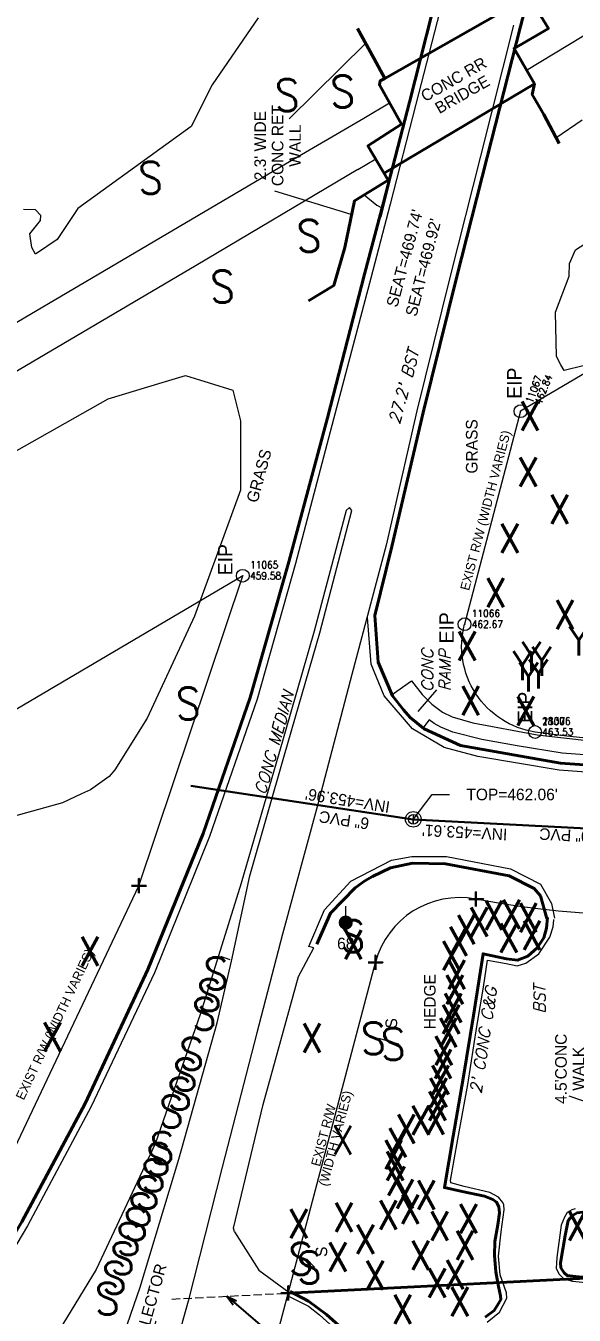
# Model space of a CAD drawing. Extents: x 2081991 to 2084654, y 739892 to 742657.
# Drawn here: x 2083616.7 to 2083805.7, y 741732.1 to 742176.8 of the extents above; entities that cross this region are included whole.
import ezdxf
from ezdxf.enums import TextEntityAlignment as Align

# ---------------------------------------------------------------- set-up
doc = ezdxf.new("R2010")
doc.units = 0
doc.header["$MEASUREMENT"] = 0
doc.linetypes.add('DGN Style 3', pattern=[4.020938, 2.872099, -1.148839])
for name, color, linetype, lineweight in [('Exist Property Corner CELL', 6, 'Continuous', 30), ('Exist Property Iron Pin CELL', 6, 'Continuous', 13), ('Exist Property Iron Pin Cogo Elevation', 6, 'Continuous', 0), ('Exist Property Iron Pin Cogo Number', 6, 'Continuous', 0), ('Exist Property Iron Pin Text', 6, 'Continuous', 13), ('Exist Property Line', 6, 'Continuous', 40), ('Exist Property Tie Line', 7, 'DGN Style 3', 13), ('Exist Right of Way Line', 6, 'Continuous', 13), ('Exist Right of Way Line Text', 6, 'Continuous', 13), ('Exist Roads Curbs', 2, 'Continuous', 40), ('Exist Roads EOP', 2, 'Continuous', 13), ('Exist Structure Major Deck Tunnel Box Culvert', 30, 'Continuous', 40), ('Exist Structure Major Deck Tunnel Box Culvert Text', 30, 'Continuous', 13), ('Exist Utilities Power Pole CELL', 1, 'Continuous', 13), ('Exist Utilities Power Pole Text Tag Number', 1, 'Continuous', 13), ('Exist Utilities Sanitary Sewer Manhole CELL', 3, 'Continuous', 13), ('Exist Utilities Sanitary Sewer Manhole Top Elevation', 3, 'Continuous', 13), ('Exist Utilities Sanitary Sewer UG Line', 3, 'Continuous', 30), ('Exist Utilities Sanitary Sewer UG Line Invert Elevation', 3, 'Continuous', 13), ('Exist Utilities Sanitary Sewer UG Line Text', 3, 'Continuous', 13), ('Old_Level_11', 7, 'Continuous', 0), ('Old_Level_11 (Construction)', 7, 'Continuous', 0), ('Old_Level_23', 7, 'Continuous', 0), ('Old_Level_28', 7, 'Continuous', 0), ('Old_Level_28 (Construction)', 7, 'Continuous', 0), ('Old_Level_3', 7, 'Continuous', 0), ('Old_Level_31', 7, 'Continuous', 0), ('Old_Level_4', 7, 'Continuous', 0), ('Old_Level_5', 7, 'Continuous', 0), ('Old_Level_8', 7, 'Continuous', 0), ('Old_Level_8 (Construction)', 7, 'Continuous', 0)]:
    doc.layers.add(name, color=color, linetype=linetype, lineweight=lineweight)
doc.styles.add('Style-ITALICS', font='ITALICS.shx')
doc.styles.add('Style-STANDARD', font='STANDARD.shx')
doc.styles.add('Style-WORKING', font='WORKING.shx')
doc.dimstyles.get("Standard").update_dxf_attribs({"dimtxt": 0.18, "dimasz": 0.18, "dimexe": 0.18, "dimexo": 0.0625, "dimgap": 0.09, "dimtad": 0, "dimtih": 1, "dimtoh": 1, "dimdec": 4, "dimzin": 0, "dimdsep": 46, "dimtxsty": 'Standard', "dimcen": 0.09, "dimadec": 0, "dimazin": 0, "dimtfac": 1, "dimtdec": 4, "dimtofl": 0, "dimtmove": 0, "dimatfit": 3, "dimfxl": 1, "dimtolj": 1, "dimtzin": 0, "dimarcsym": 0})

# ---------------------------------------------------------------- blocks, each defined once
blk = doc.blocks.new('EXIST PROPERTY CORNER')
at = {"layer": 'Exist Property Corner CELL', "flags": 128}
blk.add_lwpolyline([(-0.05, 0), (0.05, 0), (0, 0), (0, 0.05), (0, -0.05)], dxfattribs=at)
at = {"layer": 'Exist Property Corner CELL'}
blk.add_point((0, 0), dxfattribs=at)
blk = doc.blocks.new('EXIST PROPERTY IRON PIN_1')
at = {"layer": 'Exist Property Iron Pin CELL'}
for radius in [0.0441, 0.00141]:
    blk.add_circle((0, 0), radius, dxfattribs=at)
blk = doc.blocks.new('EXIST UTILITIES POWER POLE')
at = {"layer": 'Exist Utilities Power Pole CELL'}
h = blk.add_hatch(color=256, dxfattribs=at)
edge = h.paths.add_edge_path()
edge.add_arc((0, 0), 0.049, 0, 360)
blk.add_line((0, 0), (0, 0.1125), dxfattribs=at)
blk.add_point((0, 0), dxfattribs=at)
at = {"layer": 'Exist Utilities Power Pole Text Tag Number', "style": 'Style-WORKING'}
blk.add_attdef('pole number', text='', height=0.08, dxfattribs=at).set_placement((0, -0.144), align=Align.MIDDLE_CENTER)
blk = doc.blocks.new('EXIST UTILITIES SANITARY SEWER MANHOLE')
at = {"color": 0, "linetype": 'ByBlock', "lineweight": -2, "flags": 128}
blk.add_lwpolyline([(0, 0.03425), (0, -0.03425), (0, 0), (0.03425, 0), (-0.03425, 0)], dxfattribs=at)
at = {"color": 0, "linetype": 'ByBlock', "lineweight": -2}
for radius in [0.05389, 0.03425]:
    blk.add_circle((0, 0), radius, dxfattribs=at)
blk = doc.blocks.new('TerminatorOpen_0.5')
at = {"color": 0, "linetype": 'ByBlock', "lineweight": -2}
for q in [(-1, 0.25), (-1, 0), (-1, -0.25)]:
    blk.add_line((0, 0), q, dxfattribs=at)

msp = doc.modelspace()

# ---------------------------------------------------------------- linework, layer by layer
at = {"layer": 'Exist Property Line', "ltscale": 50}
msp.add_line((2084031.471187, 741756.009832), (2083707.11863, 741739.687676), dxfattribs=at)
at = {"layer": 'Exist Property Tie Line'}
msp.add_line((2083667.056568, 741737.671662), (2083707.11863, 741739.687676), dxfattribs=at)
at = {"layer": 'Exist Right of Way Line', "ltscale": 50, "flags": 128}
for points in [[(2083972.552513, 742153.04607), (2083787.207, 742043.8504), (2083767.912, 741970.3846)], [(2082576.363, 741278.2154), (2082893.886, 741310.9715), (2082944.952767, 741319.588667), (2083042.618912, 741340.357552), (2083137.245881, 741372.445567), (2083204.208349, 741402.013589), (2083354.293979, 741489.216342), (2083431.18853, 741552.408551), (2083500.114918, 741625.02513), (2083560.886296, 741704.491105), (2083612.943833, 741789.860964), (2083655.638794, 741880.144724), (2083691.473, 741987.1015), (2083253.15224, 741728.520309), (2082862.811066, 741499.476351), (2082823.722503, 741476.720548), (2082674.904465, 741396.737462), (2082544.4932, 741334.2295)], [(2083771.854046, 741875.568749), (2083771.853998, 741875.568758), (2083771.853998, 741875.568758)], [(2083696.428, 741699.1401), (2083737.186708, 741853.730321)], [(2083737.18943, 741853.730521), (2083737.18943, 741853.730521)]]:
    msp.add_lwpolyline(points, dxfattribs=at)
msp.add_lwpolyline([(2083792.202, 741933.2077, -0.444801), (2083767.912, 741970.3846), (2083767.828513, 741970.503951)], format="xyb", dxfattribs=at)
at = {"layer": 'Exist Right of Way Line', "ltscale": 50, "extrusion": (0, 0, -1)}
for centre, radius, start, end in [((-2083831.709043, 742186.138604), 255.997751, 239.475876, 278.877558), ((-2083831.366159, 742185.913772), 315.999564, 239.394432, 280.855325)]:
    msp.add_arc(centre, radius, start, end, dxfattribs=at)
at = {"layer": 'Exist Right of Way Line', "ltscale": 50}
msp.add_arc((2083766.204268, 741846.105529), 30.000022, 79.144997, 165.275816, dxfattribs=at)
at = {"layer": 'Exist Roads Curbs', "ltscale": 50, "flags": 128}
for points in [[(2083560.798156, 741679.241598), (2083565.702601, 741686.479022), (2083591.888163, 741725.478614), (2083615.309029, 741764.278237), (2083637.106121, 741805.040899), (2083658.785235, 741851.311354), (2083677.761749, 741898.157723), (2083693.997414, 741945.127829), (2083707.399475, 741991.84106), (2083720.623249, 742041.518471), (2083733.478857, 742091.052245), (2083739.930836, 742115.848435), (2083748.891704, 742150.394577), (2083760.525934, 742196.259997), (2083772.146282, 742241.207603)], [(2083931.950785, 741941.869129), (2083924.320022, 741937.226465), (2083914.093852, 741933.766027), (2083894.363108, 741928.170242), (2083868.922837, 741923.296863), (2083852.514994, 741921.367609), (2083838.805538, 741920.695754), (2083823.843993, 741920.831295), (2083801.026044, 741922.489288), (2083766.490751, 741928.522356), (2083754.037692, 741934.358185), (2083749.208986, 741938.239269), (2083746.906796, 741940.901106), (2083743.051794, 741945.644439), (2083738.083303, 741957.284479), (2083737.043725, 741973.406988), (2083742.799559, 741997.209857), (2083753.656762, 742043.382015), (2083765.156972, 742089.88522), (2083775.766681, 742131.396056), (2083787.146763, 742176.49977), (2083798.930344, 742221.717336)], [(2083717.02467, 741860.053661), (2083721.764014, 741870.716586), (2083730.258693, 741879.498354), (2083733.571115, 741881.862281), (2083736.180983, 741883.434432), (2083742.363239, 741886.382905), (2083750.012945, 741887.92466), (2083761.382053, 741887.763057), (2083783.313239, 741883.645045), (2083791.91543, 741879.278663), (2083794.101657, 741876.66913), (2083796.298825, 741868.889065)]]:
    msp.add_lwpolyline(points, dxfattribs=at)
at = {"layer": 'Exist Roads EOP', "ltscale": 50}
msp.add_line((2083688.654771, 741760.872395), (2083696.995684, 741747.590682), dxfattribs=at)
at = {"layer": 'Exist Roads EOP', "ltscale": 50, "flags": 128}
for points in [[(2083763.073337, 742196.222297), (2083751.113362, 742149.725992), (2083742.315992, 742115.203487), (2083735.59337, 742089.747698), (2083722.712131, 742041.056541), (2083709.647745, 741991.372165), (2083696.38119, 741944.493681), (2083679.972912, 741897.200555), (2083660.997228, 741850.172484), (2083639.22837, 741804.051585), (2083617.282969, 741762.870489), (2083593.940996, 741723.703178), (2083567.796639, 741684.366579), (2083562.747249, 741677.28329), (2083555.759692, 741669.718262), (2083526.318316, 741632.026986), (2083493.316761, 741594.826924), (2083458.756751, 741558.51907), (2083422.932993, 741524.996953), (2083385.880638, 741493.984797), (2083348.363714, 741465.468962), (2083306.448667, 741436.596238), (2083264.405462, 741410.859006), (2083218.068504, 741386.580778)], [(2083784.793325, 742177.00655), (2083773.432548, 742131.81069), (2083762.908853, 742090.464095), (2083751.500594, 742043.956682), (2083740.843288, 741997.62066), (2083729.110338, 741953.007989), (2083717.230624, 741907.870415), (2083705.200818, 741863.514195), (2083696.362934, 741829.430435), (2083684.399938, 741783.094629), (2083672.676425, 741736.983528), (2083658.772071, 741687.24599), (2083657.078093, 741679.527643), (2083651.789055, 741661.530715), (2083647.624767, 741651.909113), (2083638.314238, 741622.10577), (2083623.972394, 741578.691448), (2083608.216799, 741537.710084), (2083591.806866, 741498.421486), (2083571.671874, 741454.809006), (2083550.465169, 741413.836291), (2083529.412006, 741375.188186), (2083511.217701, 741343.170576)], [(2083605.759517, 741599.392858), (2083622.588608, 741645.543058), (2083639.558081, 741693.858859), (2083656.071166, 741741.735687), (2083669.431413, 741785.939201), (2083682.597781, 741832.9619), (2083687.595338, 741854.157324), (2083693.92342, 741883.594122), (2083705.89902, 741925.309349), (2083718.011308, 741967.455962), (2083729.068749, 742009.583254), (2083728.24818, 742010.681234), (2083727.159893, 742009.613042), (2083716.061555, 741967.954859), (2083703.864911, 741925.636585), (2083690.9007, 741881.112452), (2083676.887581, 741836.159727), (2083661.268174, 741791.235824), (2083640.889537, 741747.794256), (2083616.306128, 741707.535369)], [(2083933.861459, 741940.13776), (2083925.309452, 741934.940758), (2083915.04909, 741931.449826), (2083894.870697, 741925.793587), (2083869.384134, 741920.806866), (2083852.747999, 741918.973704), (2083839.041403, 741918.165964), (2083823.598757, 741918.28792), (2083800.578, 741920.070587), (2083772.506829, 741924.817256), (2083760.875538, 741927.909646), (2083749.997718, 741934.266555), (2083740.152183, 741945.633862), (2083735.709153, 741956.580124), (2083734.507785, 741972.721104)], [(2083688.654962, 741760.872462), (2083688.228289, 741762.13802), (2083698.544474, 741804.797979), (2083710.718118, 741848.899258), (2083715.977775, 741858.796969), (2083714.239352, 741859.194038), (2083719.646324, 741871.892144), (2083728.700868, 741881.790956), (2083742.69903, 741889.012527), (2083749.781311, 741890.325816), (2083761.716558, 741890.316), (2083783.76795, 741886.081977), (2083794.123223, 741880.725541), (2083797.93094, 741874.029403), (2083798.870991, 741868.9939)], [(2083696.995684, 741747.590682), (2083707.39455, 741740.019022), (2083707.374757, 741738.368178)]]:
    msp.add_lwpolyline(points, dxfattribs=at)
at = {"layer": 'Exist Structure Major Deck Tunnel Box Culvert', "ltscale": 49.9999, "flags": 128}
for points in [[(2083790.137731, 742186.950138), (2083740.455581, 742158.623195)], [(2083740.219831, 742125.88751), (2083791.975728, 742156.707199)]]:
    msp.add_lwpolyline(points, dxfattribs=at)
at = {"layer": 'Exist Utilities Sanitary Sewer Manhole Top Elevation', "ltscale": 50, "flags": 128}
msp.add_lwpolyline([(2083750.2545, 741903.0936), (2083756.758089, 741911.679138), (2083762.758089, 741911.679138)], dxfattribs=at)
at = {"layer": 'Exist Utilities Sanitary Sewer UG Line', "ltscale": 50, "flags": 128}
msp.add_lwpolyline([(2083673.518566, 741914.684619), (2083750.2545, 741903.0936), (2083889.86, 741895.8041), (2084038.4385, 741976.4937)], dxfattribs=at)
at = {"layer": 'Old_Level_11', "color": 3, "linetype": 'Continuous', "lineweight": 13, "ltscale": 49.9999, "flags": 128}
for points in [[(2083696.802918, 742179.500403), (2083680.91995, 742156.430699), (2083673.675214, 742142.002478), (2083634.627542, 742113.723285), (2083627.521307, 742103.036306), (2083620.014822, 742098.040316), (2083618.727074, 742100.317812), (2083618.048576, 742105.005802), (2083621.730068, 742109.623543), (2083621.900068, 742111.31629), (2083620.002572, 742113.343035), (2083615.93633, 742113.391535)], [(2083839.333883, 742082.768097), (2083824.641662, 742067.700127), (2083808.805194, 742059.496643), (2083802.226457, 742057.842896), (2083801.099709, 742059.835392), (2083799.632212, 742062.762637), (2083799.295213, 742077.975356), (2083803.934704, 742090.366831), (2083804.076204, 742094.767323), (2083806.105449, 742099.483813), (2083811.352939, 742102.827057), (2083817.207427, 742105.761801), (2083820.61067, 742109.376793), (2083822.460167, 742114.743033), (2083824.110663, 742125.444261), (2083824.147163, 742129.034004), (2083827.437657, 742135.143242)]]:
    msp.add_lwpolyline(points, dxfattribs=at)
msp.add_lwpolyline([(2083598.152365, 741900.179962), (2083580.130401, 741897.502967), (2083577.561407, 741899.055964), (2083569.434173, 741904.791703), (2083562.630936, 741911.839688), (2083557.275697, 741920.645671), (2083521.654518, 741968.691075), (2083521.332519, 741969.260574), (2083521.808768, 741971.408069), (2083583.877394, 742013.456485), (2083645.081021, 742048.065166), (2083663.684234, 742053.700655), (2083671.686468, 742056.1594), (2083688.051186, 742051.13691), (2083690.64043, 742040.578681), (2083690.69443, 742016.564979), (2083674.821462, 741973.213566), (2083658.457995, 741938.037886), (2083647.364267, 741920.118172), (2083645.427521, 741917.895926), (2083638.998034, 741913.320936), (2083635.84804, 741911.915438), (2083629.343803, 741908.801195), (2083598.152365, 741900.179962)], close=True, dxfattribs=at)
at = {"layer": 'Old_Level_23', "color": 2, "linetype": 'Continuous', "lineweight": 13, "flags": 128}
msp.add_lwpolyline([(2083751.934308, 741940.299882), (2083758.348353, 741947.788965)], dxfattribs=at)
at = {"layer": 'Old_Level_28', "color": 30, "linetype": 'Continuous', "lineweight": 13, "ltscale": 49.9999, "flags": 128}
for points in [[(2083733.853594, 742170.755296), (2083707.403322, 742144.68439)], [(2083799.387332, 742138.175354), (2083808.42762, 742144.38326)], [(2083728.813102, 742111.64727), (2083702.527102, 742119.714338)], [(2083813.069186, 741804.57263), (2083803.994838, 741807.660082)]]:
    msp.add_lwpolyline(points, dxfattribs=at)
at = {"layer": 'Old_Level_3', "color": 2, "linetype": 'Continuous', "lineweight": 13, "ltscale": 49.9999}
msp.add_line((2083687.148187, 741854.590553), (2083683.883194, 741855.796801), dxfattribs=at)
at = {"layer": 'Old_Level_3', "color": 2, "linetype": 'Continuous', "lineweight": 40, "ltscale": 49.9999, "flags": 128}
for points in [[(2083775.021262, 741731.416799), (2083778.089005, 741733.715045), (2083779.595502, 741736.11679), (2083780.403001, 741737.512537), (2083780.282001, 741738.806035), (2083779.662502, 741741.977778), (2083778.747254, 741747.001768), (2083778.200005, 741752.703257), (2083778.322755, 741757.468997), (2083779.383003, 741763.234236), (2083779.975002, 741767.419727), (2083779.776502, 741769.514723), (2083778.982504, 741771.08497), (2083777.617506, 741772.003968), (2083774.758012, 741773.157716), (2083767.098527, 741774.743713), (2083760.98979, 741776.07946), (2083764.020534, 741793.807175), (2083767.487277, 741813.753635), (2083770.99252, 741835.459591), (2083774.282513, 741856.715049), (2083782.367247, 741855.040802), (2083786.182989, 741854.521803), (2083789.698232, 741855.9458), (2083792.920476, 741858.801295), (2083795.232971, 741862.269038), (2083796.216469, 741865.596031), (2083796.52005, 741869.296288)], [(2083825.85191, 741774.154464), (2083824.490663, 741764.602983), (2083813.830934, 741766.511729), (2083810.179191, 741767.405477), (2083808.613444, 741767.599977), (2083806.756698, 741767.395477), (2083805.084201, 741766.449729), (2083803.580704, 741764.707233), (2083802.578956, 741759.585493), (2083800.95471, 741750.167012), (2083801.114209, 741748.472765), (2083802.211707, 741746.698269), (2083803.322705, 741745.730021), (2083806.322949, 741745.407021), (2083825.268161, 741743.628275), (2083849.469613, 741741.440279), (2083860.83284, 741740.446031)], [(2083707.791896, 741740.268282), (2083714.165883, 741736.969288), (2083720.331121, 741732.378047), (2083730.001602, 741723.664065)]]:
    msp.add_lwpolyline(points, dxfattribs=at)
at = {"layer": 'Old_Level_3', "color": 2, "linetype": 'Continuous', "lineweight": 13, "ltscale": 49.9999, "flags": 128}
for points in [[(2083775.71326, 741729.694803), (2083779.987752, 741733.098046), (2083782.463997, 741738.020536), (2083782.319747, 741739.770533), (2083780.187751, 741746.03177), (2083779.587752, 741752.408007), (2083780.533251, 741760.785241), (2083781.586998, 741768.472225), (2083781.502999, 741770.115472), (2083781.131499, 741770.93847), (2083779.588502, 741772.836716), (2083776.614508, 741774.442213), (2083767.780776, 741776.444209), (2083763.212785, 741777.712207), (2083763.183535, 741777.930206), (2083763.079535, 741778.529205), (2083765.60828, 741792.826427), (2083769.059774, 741811.637389), (2083772.141267, 741831.600849), (2083774.464263, 741845.265322), (2083775.83951, 741854.543053), (2083782.248497, 741853.424055), (2083786.04249, 741852.610807), (2083789.017734, 741853.494805), (2083793.559975, 741856.673799), (2083797.348217, 741862.432037), (2083798.464715, 741866.02178), (2083798.744214, 741868.434025), (2083798.736933, 741868.533821)], [(2083806.00745, 741768.803475), (2083804.930702, 741768.382225), (2083803.273705, 741767.492227), (2083802.364207, 741765.94498), (2083801.261709, 741763.160986), (2083799.669962, 741752.023508), (2083799.515963, 741748.226516), (2083800.495711, 741746.24452), (2083802.187207, 741744.665273), (2083805.103951, 741743.825525), (2083819.821922, 741742.380027)], [(2083707.488326, 741738.591177), (2083714.127383, 741735.210042), (2083717.886376, 741732.216798), (2083731.258599, 741720.195322)]]:
    msp.add_lwpolyline(points, dxfattribs=at)
at = {"layer": 'Old_Level_4', "color": 9, "linetype": 'Continuous', "lineweight": 13, "ltscale": 49.9999, "flags": 128}
for points in [[(2083822.737916, 742181.528899), (2083789.316983, 742161.377189)], [(2083733.212345, 742144.939722), (2083742.050078, 742150.193962)], [(2083322.392167, 741902.771707), (2083386.163789, 741940.147632), (2083430.61795, 741966.506079), (2083479.658102, 741995.551521), (2083532.389497, 742026.872208), (2083586.308889, 742058.583145), (2083645.73927, 742093.504075), (2083706.227899, 742129.211254), (2083733.212345, 742144.939722)], [(2083731.154849, 742127.151758), (2083737.292837, 742130.85525)], [(2083731.154849, 742127.151758), (2083675.434461, 742094.141074), (2083612.383837, 742056.985148), (2083544.636472, 742017.173228), (2083469.475123, 741972.699567), (2083406.962998, 741935.754141), (2083347.297617, 741900.418461), (2083325.263661, 741887.395487)]]:
    msp.add_lwpolyline(points, dxfattribs=at)
at = {"layer": 'Old_Level_5', "color": 30, "linetype": 'Continuous', "lineweight": 40, "flags": 128}
for points in [[(2083801.501459, 742194.079624), (2083790.119481, 742186.980638), (2083796.802718, 742175.826161), (2083784.998242, 742168.963174), (2083791.975728, 742156.707199), (2083791.228979, 742153.044456), (2083795.223971, 742146.14597), (2083799.371963, 742138.394985), (2083800.58396, 742136.16874)], [(2083731.0296, 742175.87391), (2083736.677588, 742165.636681), (2083740.458831, 742158.617445), (2083738.801834, 742157.727447), (2083738.542085, 742156.359699), (2083746.223819, 742142.857976), (2083734.614592, 742135.400991), (2083741.608828, 742123.530015), (2083729.981102, 742116.438279), (2083728.546355, 742109.756793), (2083726.648108, 742100.324312), (2083722.816366, 742087.168588), (2083714.076884, 742081.944848)]]:
    msp.add_lwpolyline(points, dxfattribs=at)
at = {"layer": 'Old_Level_8', "color": 30, "linetype": 'Continuous', "lineweight": 40, "flags": 128}
msp.add_lwpolyline([(2083743.006826, 742127.535507), (2083738.862584, 742110.89279)], dxfattribs=at)
at = {"layer": 'Old_Level_8', "color": 30, "linetype": 'Continuous', "lineweight": 13, "ltscale": 49.9999, "flags": 128}
for points in [[(2083733.332845, 742118.477775), (2083737.655336, 742114.904532), (2083739.605332, 742113.875534)], [(2083742.635326, 741945.87862), (2083749.618062, 741950.826361), (2083753.318555, 741946.10937), (2083756.670548, 741942.839126), (2083760.308541, 741940.059382), (2083763.688284, 741938.401385), (2083770.76752, 741936.346389), (2083792.926726, 741932.205398), (2083814.155683, 741929.792653), (2083825.200411, 741928.946904), (2083825.536411, 741945.97812)], [(2083935.308941, 741945.281122), (2083923.386715, 741940.84088), (2083911.06174, 741936.642389), (2083897.055018, 741932.760647), (2083887.649536, 741930.541651), (2083871.998068, 741927.326408), (2083863.068836, 741926.17516), (2083843.606124, 741924.467913), (2083829.134403, 741924.315164), (2083816.972678, 741924.810913), (2083801.594208, 741925.92991), (2083786.06999, 741928.468905), (2083773.860014, 741930.628151), (2083763.867284, 741933.101896), (2083759.748042, 741934.905392), (2083757.471797, 741936.10714), (2083755.7183, 741937.463637), (2083753.494305, 741934.590893)]]:
    msp.add_lwpolyline(points, dxfattribs=at)
at = {"layer": 'Old_Level_8', "color": 30, "linetype": 'Continuous', "lineweight": 13, "flags": 128}
msp.add_lwpolyline([(2083716.285629, 741748.564515), (2083713.424135, 741751.548509)], dxfattribs=at)
at = {"layer": 'Old_Level_8 (Construction)', "color": 30, "linetype": 'Continuous', "lineweight": 13}
msp.add_line((2083745.229571, 741825.605611), (2083738.393335, 741827.563357), dxfattribs=at)

# ---------------------------------------------------------------- block references
at = {"layer": 'Exist Property Corner CELL', "xscale": 50, "yscale": 50, "zscale": 50}
for p in [(2083655.638794, 741880.144724), (2083771.853998, 741875.568758), (2083737.186708, 741853.730321), (2083707.11863, 741739.687676)]:
    msp.add_blockref('EXIST PROPERTY CORNER', p, dxfattribs=at)
at = {"layer": 'Exist Property Iron Pin CELL', "xscale": 50, "yscale": 50, "zscale": 50}
for p in [(2083787.207, 742043.8504), (2083691.473, 741987.1015), (2083767.912, 741970.3846), (2083792.202, 741933.2077)]:
    msp.add_blockref('EXIST PROPERTY IRON PIN_1', p, dxfattribs=at)
at = {"layer": 'Exist Utilities Power Pole CELL', "xscale": 50, "yscale": 50}
msp.add_blockref('EXIST UTILITIES POWER POLE', (2083726.956, 741867.4812), dxfattribs=at).add_auto_attribs({'pole number': '68'})
at = {"layer": 'Exist Utilities Sanitary Sewer Manhole CELL', "xscale": 50, "yscale": 50, "zscale": 50}
msp.add_blockref('EXIST UTILITIES SANITARY SEWER MANHOLE', (2083750.2545, 741903.0936), dxfattribs=at)

# ---------------------------------------------------------------- texts
at = {"layer": 'Exist Property Iron Pin Cogo Elevation', "style": 'Style-STANDARD'}
msp.add_text('462.84', height=2.5, rotation=68.359895, dxfattribs=at).set_placement((2083793.101664, 742046.385164), align=Align.MIDDLE_LEFT)
for s, p in [('459.58', (2083693.973, 741987.1015)), ('462.67', (2083770.412, 741970.3846)), ('463.53', (2083794.676, 741933.2096))]:
    msp.add_text(s, height=2.5, dxfattribs=at).set_placement(p, align=Align.MIDDLE_LEFT)
at = {"layer": 'Exist Property Iron Pin Cogo Number', "style": 'Style-STANDARD'}
msp.add_text('11067', height=2.5, rotation=69.495561, dxfattribs=at).set_placement((2083790.101403, 742046.84952), align=Align.MIDDLE_LEFT)
for s, p in [('11065', (2083693.973, 741990.8515)), ('11066', (2083770.412, 741974.1346)), ('2830', (2083794.676, 741936.9596)), ('11076', (2083794.702, 741936.9577))]:
    msp.add_text(s, height=2.5, dxfattribs=at).set_placement(p, align=Align.MIDDLE_LEFT)
at = {"layer": 'Exist Property Iron Pin Text', "style": 'Style-WORKING'}
for p in [(2083785.064931, 742053.500149), (2083685.425477, 741992.630764), (2083761.715896, 741969.125225), (2083788.779551, 741941.707797)]:
    msp.add_text('EIP', height=5, rotation=90, dxfattribs=at).set_placement(p, align=Align.MIDDLE_CENTER)
at = {"layer": 'Exist Right of Way Line Text', "style": 'Style-WORKING'}
for rotation, p in [(75.284234, (2083775.118208, 742009.656943)), (64.652989, (2083626.679279, 741832.396136))]:
    msp.add_text('EXIST R/W (WIDTH VARIES)', height=3.2, rotation=rotation, dxfattribs=at).set_placement(p, align=Align.MIDDLE_CENTER)
at = {"layer": 'Exist Right of Way Line Text', "insert": (2083721.81035, 741793.497313), "char_height": 3.2, "attachment_point": 5, "rotation": 75.22973572, "line_spacing_factor": 0.798413, "style": 'Style-WORKING'}
msp.add_mtext('EXIST R/W \\P(WIDTH VARIES)', dxfattribs=at)
at = {"layer": 'Exist Structure Major Deck Tunnel Box Culvert Text', "style": 'Style-WORKING'}
for s, rotation, p in [("SEAT=469.74'", 74.961448, (2083747.273579, 742096.60502)), ("SEAT=469.92'", 75.505586, (2083753.698831, 742093.424736))]:
    msp.add_text(s, height=3.999992, rotation=rotation, dxfattribs=at).set_placement(p, align=Align.MIDDLE_CENTER)
at = {"layer": 'Exist Utilities Sanitary Sewer Manhole Top Elevation', "style": 'Style-WORKING'}
msp.add_text("TOP=462.06'", height=4, dxfattribs=at).set_placement((2083784.297395, 741911.679138), align=Align.MIDDLE_CENTER)
at = {"layer": 'Exist Utilities Sanitary Sewer UG Line Invert Elevation', "style": 'Style-WORKING'}
for s, rotation, p in [("INV=453.96'", 170.895419, (2083727.582866, 741909.567848)), ("INV=453.61'", 177.018559, (2083767.95596, 741898.575667))]:
    msp.add_text(s, height=4, rotation=rotation, dxfattribs=at).set_placement(p, align=Align.MIDDLE_CENTER)
at = {"layer": 'Exist Utilities Sanitary Sewer UG Line Text', "style": 'Style-WORKING'}
for s, rotation, p in [('6" PVC', 171.410366, (2083726.381593, 741902.810679)), ('10" PVC', 177.011016, (2083803.859733, 741897.550781))]:
    msp.add_text(s, height=4, rotation=rotation, dxfattribs=at).set_placement(p, align=Align.MIDDLE_CENTER)
at = {"layer": 'Old_Level_11', "color": 3, "linetype": 'Continuous', "lineweight": 13, "style": 'Style-STANDARD'}
for s, p in [('X', (2083790.455553, 742042.210428)), ('X', (2083789.835663, 742022.882766)), ('X', (2083800.704533, 742009.966992)), ('X', (2083783.509979, 741999.95958)), ('X', (2083778.650631, 741981.318618)), ('X', (2083802.559029, 741973.634315)), ('Y', (2083807.26427, 741964.648583)), ('X', (2083768.842846, 741962.834087)), ('Y', (2083791.025302, 741959.316844)), ('Y', (2083787.857058, 741956.11635)), ('Y', (2083794.516295, 741957.627847)), ('Y', (2083789.999054, 741952.161858)), ('Y', (2083793.350297, 741953.211606)), ('X', (2083770.025344, 741943.966874)), ('X', (2083789.023556, 741940.433382)), ('X', (2083778.064578, 741869.947773)), ('X', (2083784.120316, 741870.366772)), ('X', (2083772.943338, 741867.709527)), ('X', (2083789.926054, 741869.235274)), ('X', (2083765.814852, 741861.04879)), ('X', (2083768.540347, 741865.032032)), ('X', (2083783.181318, 741862.228038)), ('X', (2083791.155802, 741863.074286)), ('X', (2083638.790357, 741857.549297)), ('X', (2083729.596425, 741859.822543)), ('X', (2083763.429857, 741856.13105)), ('X', (2083765.195104, 741849.521313)), ('X', (2083764.543105, 741844.362574)), ('X', (2083763.987356, 741838.037336)), ('X', (2083763.310357, 741834.085344)), ('X', (2083625.910382, 741828.006356)), ('X', (2083715.345953, 741827.720107)), ('X', (2083762.336359, 741829.496103)), ('X', (2083760.746863, 741823.337616)), ('X', (2083760.472363, 741818.674125)), ('X', (2083759.616365, 741813.211886)), ('X', (2083758.927116, 741808.783645)), ('X', (2083758.572117, 741804.262404)), ('X', (2083752.860378, 741799.248164)), ('X', (2083757.941618, 741799.397664)), ('X', (2083747.847888, 741796.31967)), ('X', (2083744.905894, 741791.556679)), ('X', (2083743.467647, 741787.456188)), ('X', (2083743.997646, 741783.529195)), ('X', (2083744.481395, 741778.355206)), ('X', (2083747.381639, 741773.890215)), ('X', (2083754.722125, 741773.532715)), ('X', (2083749.223886, 741768.639225)), ('X', (2083726.374431, 741765.862231)), ('X', (2083741.639651, 741766.604729)), ('X', (2083769.308345, 741765.344232)), ('X', (2083759.328865, 741762.894487)), ('X', (2083806.772271, 741762.884487)), ('X', (2083733.793417, 741758.223246)), ('X', (2083768.090848, 741756.20275)), ('X', (2083724.254186, 741752.171508)), ('X', (2083752.782629, 741752.712257)), ('X', (2083737.13491, 741745.836271)), ('X', (2083764.688605, 741746.10777)), ('X', (2083758.469117, 741743.154276)), ('X', (2083766.299601, 741736.781039)), ('X', (2083746.594141, 741734.091294))]:
    msp.add_text(s, height=9.99998, dxfattribs=at).set_placement(p, align=Align.MIDDLE_CENTER)
at = {"layer": 'Old_Level_11 (Construction)', "color": 3, "linetype": 'Continuous', "lineweight": 13, "style": 'Style-STANDARD'}
for p in [(2083725.962165, 741792.452307), (2083710.778213, 741763.711485)]:
    msp.add_text('X', height=9.99998, dxfattribs=at).set_placement(p, align=Align.MIDDLE_CENTER)
at = {"layer": 'Old_Level_23', "color": 2, "linetype": 'Continuous', "lineweight": 13, "style": 'Style-ITALICS'}
for s, height, rotation, p in [("27.2' BST", 3.999992, 74.888703, (2083746.978639, 742052.338391)), ('CONC MEDIAN', 3.999992, 74.339717, (2083702.304007, 741929.559335)), ("2' CONC C&G", 3.999992, 81.502953, (2083774.396002, 741826.908143)), ('BST', 3.999993, 90, (2083793.760073, 741841.009653))]:
    msp.add_text(s, height=height, rotation=rotation, dxfattribs=at).set_placement(p, align=Align.MIDDLE_CENTER)
at = {"layer": 'Old_Level_23', "color": 2, "linetype": 'Continuous', "lineweight": 13, "insert": (2083758.110047, 741954.463129), "char_height": 3.999992, "attachment_point": 5, "rotation": 90, "line_spacing_factor": 0.9, "style": 'Style-ITALICS'}
msp.add_mtext('CONC\\PRAMP\\P', dxfattribs=at)
at = {"layer": 'Old_Level_28', "color": 30, "linetype": 'Continuous', "lineweight": 13, "char_height": 3.999992, "attachment_point": 5, "style": 'Style-WORKING'}
for s, insert, rotation, line_spacing_factor in [('CONC RR\\PBRIDGE\\P', (2083765.658437, 742155.672356), 29.69033051, 0.9), ("2.3' WIDE\\PCONC RET\\PWALL\\P", (2083703.466729, 742135.431065), 90, 0.9), ("4.5'CONC\\PWALK\\P", (2083804.146283, 741817.068825), 90, 0.9), ("48' MTL REFLECTOR \\PPOST", (2083658.792473, 741723.441043), 74.36155833, 0.798413)]:
    msp.add_mtext(s, dxfattribs=dict(at, insert=insert, rotation=rotation, line_spacing_factor=line_spacing_factor))
at = {"layer": 'Old_Level_28 (Construction)', "color": 30, "linetype": 'Continuous', "lineweight": 13, "style": 'Style-WORKING'}
for p in [(2083742.665378, 741832.758127), (2083718.570514, 741753.966781)]:
    msp.add_text('S', height=3.999993, rotation=90, dxfattribs=at).set_placement(p, align=Align.MIDDLE_CENTER)
at = {"layer": 'Old_Level_31', "color": 3, "linetype": 'Continuous', "lineweight": 13, "style": 'Style-WORKING'}
for s, height, rotation, p in [('GRASS', 3.999993, 90, (2083770.388126, 742031.7015)), ('GRASS', 3.999992, 74.67837, (2083697.053676, 742021.556087)), ('HEDGE', 3.999993, 90, (2083755.939809, 741840.208743))]:
    msp.add_text(s, height=height, rotation=rotation, dxfattribs=at).set_placement(p, align=Align.MIDDLE_CENTER)
at = {"layer": 'Old_Level_8', "color": 30, "linetype": 'Continuous', "lineweight": 13, "style": 'Style-STANDARD'}
for p in [(2083725.884964, 742154.100204), (2083706.764002, 742152.867956), (2083659.673597, 742124.361263), (2083714.292987, 742104.340553), (2083684.471047, 742086.819838), (2083672.624321, 741943.016876), (2083729.416457, 741862.824286), (2083682.224302, 741849.967312), (2083679.949806, 741842.529077), (2083678.17631, 741836.03159), (2083673.865068, 741822.229117), (2083671.667823, 741815.069382), (2083669.716327, 741808.471645), (2083666.864332, 741802.303657), (2083663.679339, 741789.748432), (2083662.389591, 741785.96669), (2083660.701095, 741780.315701), (2083658.550099, 741774.402963), (2083656.196104, 741768.516725), (2083654.566357, 741763.509485), (2083652.063862, 741758.384495), (2083650.025866, 741751.690509), (2083711.518743, 741751.548509), (2083647.181622, 741745.010522), (2083714.380237, 741748.564515), (2083644.786126, 741737.785786)]:
    msp.add_text('S', height=10.999978, dxfattribs=at).set_placement(p, align=Align.MIDDLE_CENTER)
at = {"layer": 'Old_Level_8 (Construction)', "color": 30, "linetype": 'Continuous', "lineweight": 13, "style": 'Style-STANDARD'}
for p in [(2083736.487943, 741827.563357), (2083743.324179, 741825.605611)]:
    msp.add_text('S', height=10.999978, dxfattribs=at).set_placement(p, align=Align.MIDDLE_CENTER)

# ---------------------------------------------------------------- leaders
at = {"layer": 'Exist Property Tie Line', "linetype": 'Continuous'}
msp.add_leader([(2083685.961637, 741738.646746), (2083709.486337, 741718.557984)], dimstyle='Standard', override={"dimtxt": 3.6, "dimasz": 3.6, "dimgap": 0, "dimtxsty": 'Style-WORKING', "dimldrblk": 'TerminatorOpen_0.5'}, dxfattribs=at)

doc.saveas('drawing.dxf')
